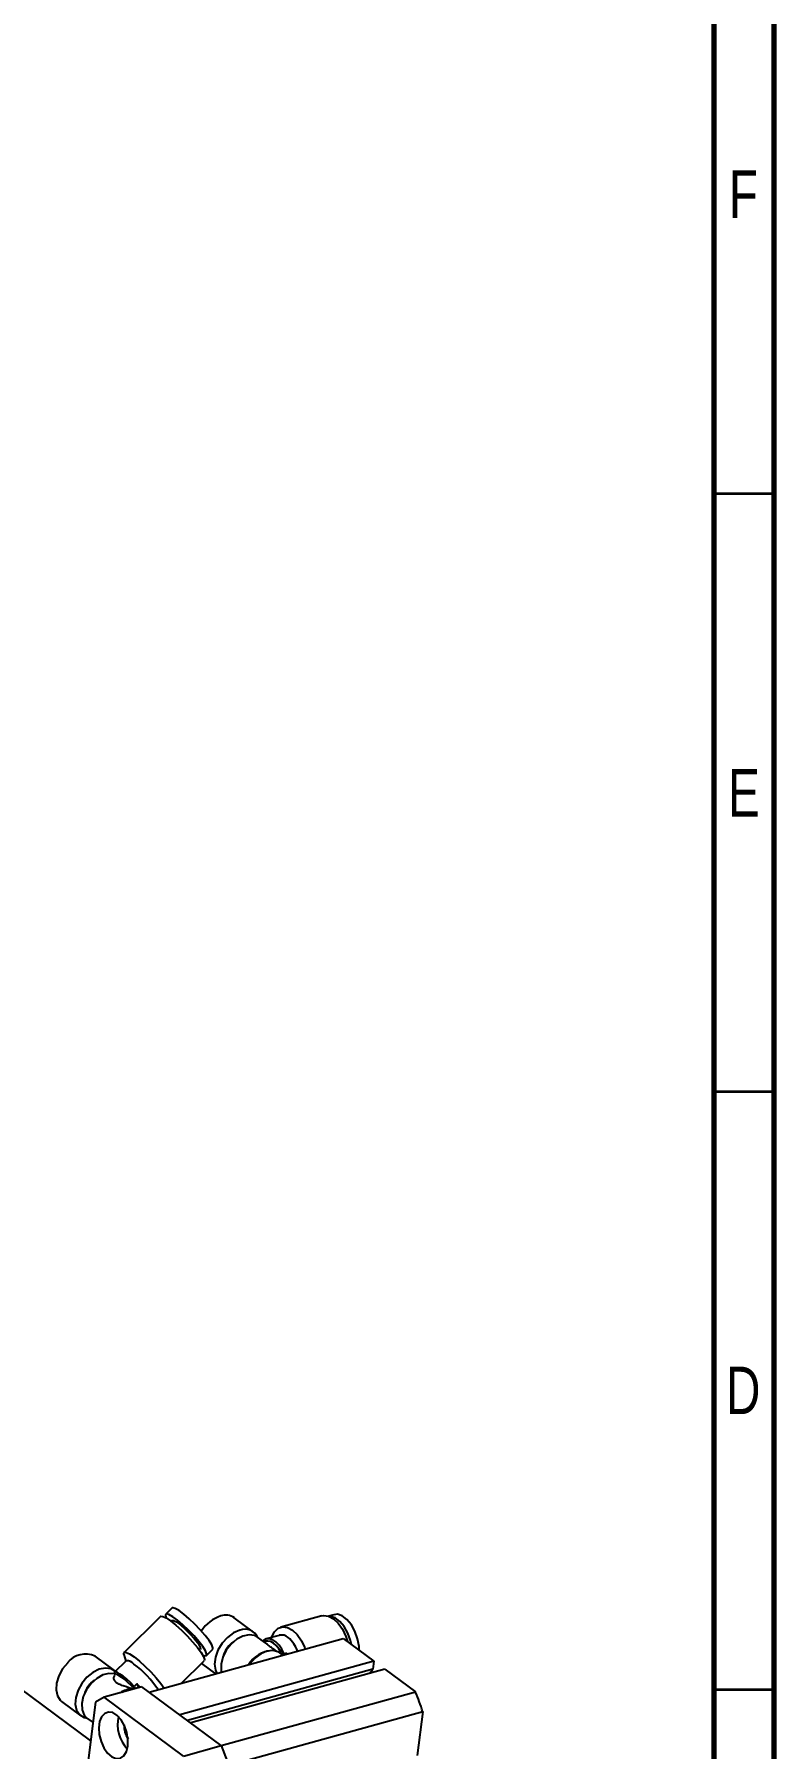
# Model space of a CAD drawing. Header units: millimetres. Extents: x 15 to 836, y 5 to 589.
# Drawn here: x 774.1 to 836, y 142.1 to 285.4 of the extents above; entities that cross this region are included whole.
import ezdxf

# ---------------------------------------------------------------- set-up
doc = ezdxf.new("R2010")
doc.units = ezdxf.units.MM
doc.styles.add('SLDTEXTSTYLE0', font='TXT', dxfattribs={"width": 0.75})

msp = doc.modelspace()

# ---------------------------------------------------------------- linework, layer by layer
at = {"color": 7, "linetype": 'Continuous', "lineweight": 70}
for p, q in [((836, 589), (836, 5)), ((831, 584), (831, 10))]:
    msp.add_line(p, q, dxfattribs=at)
at = {"color": 7, "linetype": 'Continuous', "lineweight": 35}
for p, q in [((831, 247), (836, 247)), ((831, 197), (836, 197)), ((831, 147), (836, 147))]:
    msp.add_line(p, q, dxfattribs=at)
at = {"color": 7, "linetype": 'Continuous', "lineweight": 25}
for p, q in [((778.86, 142.72), (747.6, 165.88)), ((785.67, 153.82), (785.14, 153.3)), ((784.7, 153.11), (781.65, 150.11)), ((785.65, 152.78), (785.58, 152.71)), ((792.49, 151.81), (790.87, 153.01)), ((798.19, 153.17), (794.76, 152.21)), ((799.19, 153.26), (798.76, 153.14)), ((783.76, 146.78), (799.99, 151.27)), ((793.42, 150.93), (792.82, 151.38)), ((793.51, 151.04), (793.35, 150.99)), ((794.64, 151.53), (793.54, 151.23)), ((799.99, 151.27), (802.55, 149.38)), ((780.84, 148.59), (779.23, 149.78)), ((781.83, 149.41), (780.86, 148.45)), ((781.64, 149.92), (781.8, 149.37)), ((802.55, 149.38), (786.32, 144.88)), ((786.43, 147.52), (788.35, 149.41)), ((787.96, 150.29), (788.03, 150.36)), ((788.13, 149.19), (789.31, 148.32)), ((788.54, 149.85), (789.07, 150.37)), ((792.94, 149.89), (792.9, 149.86)), ((794.41, 150.2), (794.18, 150.37)), ((794.94, 149.87), (794.69, 150.06)), ((795.05, 149.97), (794.99, 149.84)), ((795.28, 150.04), (795.05, 149.97)), ((795.27, 149.97), (795.28, 150.04)), ((795.31, 149.98), (795.28, 150.04)), ((802.55, 149.38), (802.47, 148.7)), ((778.88, 147.54), (779.18, 147.78)), ((780.9, 148.24), (780.86, 148.31)), ((802.47, 148.7), (786.96, 144.41)), ((803.46, 148.71), (787.23, 144.21)), ((803.46, 148.71), (806.02, 146.81)), ((779.99, 146.36), (779.27, 145.94)), ((783.15, 147.24), (779.99, 146.36)), ((786.62, 141.44), (779.99, 146.36)), ((782.72, 147.47), (782.51, 147.26)), ((782.51, 147.26), (782.54, 147.05)), ((782.99, 147.19), (782.72, 147.47)), ((782.92, 147.17), (782.72, 147.47)), ((789.78, 142.32), (783.15, 147.24)), ((789.78, 142.32), (806.02, 146.81)), ((776.43, 146.01), (778.04, 144.81)), ((779.27, 145.94), (778.32, 138.54)), ((790.22, 140.62), (806.64, 145.16)), ((806.64, 145.16), (806.16, 141.48)), ((778.55, 144.62), (779.06, 144.25)), ((786.62, 141.44), (789.78, 142.32)), ((789.78, 142.32), (790.27, 141))]:
    msp.add_line(p, q, dxfattribs=at)
at = {"color": 7, "linetype": 'Continuous', "lineweight": 25, "flags": 128}
for points in [[(789.07, 150.37), (789.09, 150.5), (788.99, 150.75), (788.76, 151.1), (788.44, 151.53), (788.03, 152), (787.58, 152.48), (787.11, 152.92), (786.65, 153.31), (786.26, 153.6), (785.94, 153.79), (785.73, 153.84), (785.67, 153.82)], [(784.7, 153.11), (784.72, 153.13), (784.89, 153.12), (785.17, 152.99), (785.54, 152.74), (785.98, 152.39), (786.46, 151.96), (786.94, 151.48), (787.39, 150.99), (787.79, 150.52), (788.09, 150.1), (788.3, 149.76), (788.38, 149.52), (788.35, 149.41)], [(788.22, 149.9), (788.39, 149.83), (788.54, 149.84), (788.56, 149.98), (788.46, 150.23), (788.24, 150.59), (787.91, 151.01), (787.51, 151.48), (787.05, 151.96), (786.58, 152.4), (786.13, 152.79), (785.73, 153.08), (785.41, 153.27), (785.2, 153.33), (785.12, 153.25), (785.15, 153.06), (785.19, 152.97)], [(785.65, 152.78), (785.65, 152.78), (785.79, 152.78), (786.04, 152.65), (786.37, 152.4), (786.76, 152.06), (787.16, 151.67), (787.52, 151.27), (787.81, 150.9), (787.99, 150.6), (788.05, 150.41), (788.03, 150.36)], [(791.35, 151.96), (790.82, 151.74), (790.31, 151.36), (789.86, 150.87), (789.51, 150.3), (789.29, 149.7), (789.21, 149.12), (789.29, 148.61), (789.41, 148.35)], [(793.99, 151.35), (794.01, 151.42), (794.24, 151.84), (794.55, 152.13), (794.92, 152.24), (795.33, 152.19), (795.74, 151.96), (796.14, 151.59), (796.49, 151.08), (796.77, 150.48), (796.8, 150.39)], [(798.19, 153.17), (798.35, 153.2), (798.76, 153.14), (799.18, 152.92), (799.57, 152.54), (799.92, 152.04), (800.2, 151.44), (800.33, 151.02)], [(800.67, 150.78), (800.59, 151.09), (800.38, 151.71), (800.07, 152.26), (799.71, 152.7), (799.31, 152.99), (798.91, 153.12), (798.8, 153.13)], [(801.32, 150.29), (801.31, 150.61), (801.19, 151.25), (800.97, 151.87), (800.67, 152.42), (800.3, 152.86), (799.9, 153.16), (799.5, 153.29), (799.19, 153.26)], [(792.82, 151.38), (792.57, 151.52), (792.11, 151.58), (791.6, 151.47), (791.09, 151.2), (790.61, 150.8), (790.2, 150.28), (789.92, 149.71), (789.77, 149.13), (789.78, 148.59), (789.8, 148.45)], [(795.05, 149.97), (794.86, 150.37), (794.63, 150.71), (794.36, 150.98), (794.09, 151.16), (793.81, 151.25), (793.55, 151.23), (793.31, 151.11), (793.25, 151.06)], [(794.87, 149.93), (794.79, 150.09), (794.61, 150.41), (794.39, 150.68), (794.16, 150.89), (793.92, 151.01), (793.68, 151.06), (793.51, 151.04)], [(776.94, 149.23), (776.51, 148.72), (776.19, 148.14), (776, 147.54), (775.96, 146.97), (776.07, 146.48), (776.32, 146.1), (776.43, 146.01)], [(781.64, 149.92), (781.62, 150), (781.67, 150.12), (781.84, 150.11), (782.12, 149.98), (782.49, 149.73), (782.93, 149.38), (783.4, 148.95), (783.89, 148.48), (784.34, 147.99), (784.73, 147.51), (785.02, 147.13)], [(794.69, 150.06), (794.52, 150.16), (794.09, 150.26), (793.6, 150.2), (793.09, 149.98), (792.6, 149.62), (792.17, 149.15), (792.13, 149.1)], [(778.55, 148.03), (778.12, 147.52), (777.8, 146.94), (777.61, 146.35), (777.57, 145.78), (777.68, 145.28), (777.94, 144.9), (778.31, 144.67), (778.57, 144.61)], [(780.86, 148.31), (780.39, 148.35), (779.88, 148.22), (779.37, 147.93), (778.9, 147.5), (778.51, 146.98), (778.24, 146.41), (778.11, 145.83), (778.14, 145.3), (778.32, 144.87), (778.55, 144.62)], [(780.93, 148.52), (780.57, 148.73), (780.1, 148.8), (779.58, 148.7), (779.05, 148.44), (778.55, 148.03)], [(782.51, 147.26), (782.19, 147.58), (781.87, 147.86), (781.57, 148.11), (781.31, 148.3), (781.09, 148.42), (780.94, 148.47), (780.86, 148.45), (780.84, 148.35)], [(782.54, 147.05), (782.26, 147.33), (781.98, 147.59), (781.71, 147.83), (781.46, 148.02), (781.25, 148.16), (781.08, 148.25), (780.96, 148.28), (780.91, 148.26)], [(802.25, 148.37), (802.29, 148.48), (802.47, 148.7)], [(781.97, 142.28), (781.98, 142.83), (781.89, 143.41), (781.69, 143.97), (781.41, 144.46), (781.08, 144.84), (780.71, 145.07), (780.35, 145.12), (780.03, 145.01), (779.77, 144.73), (779.6, 144.32), (779.54, 143.8), (779.58, 143.23), (779.73, 142.65), (779.97, 142.12), (780.28, 141.68), (780.63, 141.38), (781, 141.23), (781.34, 141.26), (781.63, 141.46), (781.85, 141.81), (781.97, 142.28)]]:
    msp.add_lwpolyline(points, dxfattribs=at)
at = {"color": 7, "linetype": 'Continuous', "lineweight": 25}
for centre, radius, start, end in [((790.72, 150.25), 3.07, 108.5917, 147.4992), ((790.16, 151.96), 1.27, 55.599, 109.4095), ((791.78, 150.87), 1.17, 25.0872, 111.2923), ((792.03, 149.23), 2.15, 124.1719, 162.751), ((794.83, 150.73), 0.83, 48.0143, 103.4579), ((793.76, 149.39), 2.54, 19.0027, 50.2736), ((778.42, 148.1), 1.87, 64.4865, 142.7237), ((781.87, 148.64), 0.771, 38.9296, 92.7492), ((777.28, 142.18), 8.68, 33.6675, 53.2287), ((794.19, 147.78), 2.49, 94.5333, 148.5193), ((794.63, 147.31), 3.09, 124.3021, 144.6588), ((780.36, 146.02), 2.12, 134.182, 162.9708), ((782.37, 145.12), 1.92, 90.8729, 122.5603), ((782.41, 145.22), 1.81, 89.4685, 121.4762), ((793.61, 141.23), 13.6, 16.7819, 24.2128), ((784.14, 144.11), 3.03, 167.9554, 222.9891), ((783.48, 143.93), 1.82, 176.2244, 214.7199)]:
    msp.add_arc(centre, radius, start, end, dxfattribs=at)
for points, knots in [([(794.18, 150.37), (794.09, 150.43), (793.9, 150.58), (793.63, 150.77), (793.48, 150.89), (793.43, 150.92), (793.42, 150.93)], [0, 0, 0, 0, 0.246241, 0.561103, 0.876038, 1, 1, 1, 1]), ([(782.47, 147.03), (782.2, 147.11), (781.79, 147.24), (781.28, 147.41), (780.98, 147.59), (780.82, 147.8), (780.77, 148.05), (780.84, 148.14), (780.88, 148.2)], [0, 0, 0, 0, 0.260498, 0.391484, 0.522215, 0.652976, 0.78382, 1, 1, 1, 1])]:
    msp.add_open_spline(points, degree=3, knots=knots, dxfattribs=at)

# ---------------------------------------------------------------- texts
at = {"color": 7, "linetype": 'Continuous', "lineweight": 0, "char_height": 3.97, "attachment_point": 2, "style": 'SLDTEXTSTYLE0'}
for s, insert in [('F', (833.46, 274)), ('E', (833.51, 223.95)), ('D', (833.45, 174))]:
    msp.add_mtext(s, dxfattribs=dict(at, insert=insert))

doc.saveas('drawing.dxf')
